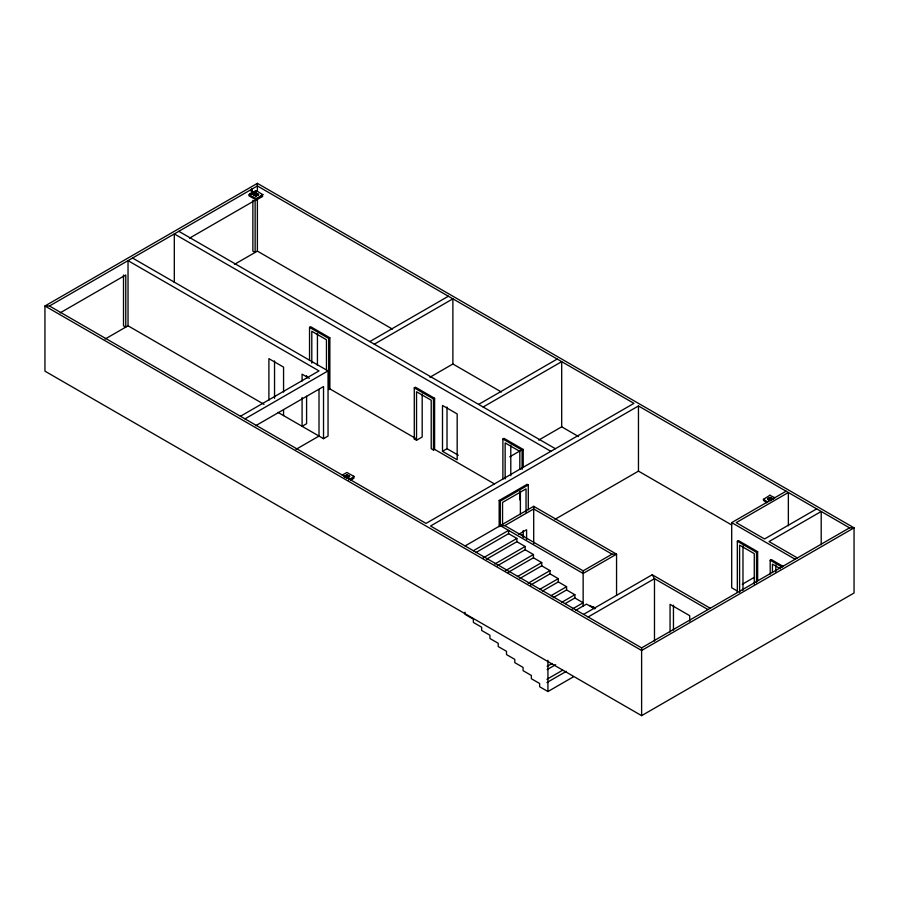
<?xml version="1.0" encoding="UTF-8"?>
<svg xmlns="http://www.w3.org/2000/svg" width="899" height="899" viewBox="0 0 899 899"><rect width="100%" height="100%" fill="white"/><g stroke="black" fill="none" stroke-linecap="round" stroke-linejoin="round"><path stroke-width="1.35" d="M250.282 193.97L250.282 194.802L250.282 193.959L249.54 194.577M764.296 499.305L764.42 499.529M256.294 190.667L248.888 194.667L256.44 198.567M253.327 194.285L255.968 192.914M258.384 194.78L255.743 193.071M256.417 198.555L262.89 194.499M353.768 476.245L353.768 476.83M350.588 480.055L353.903 477.818M256.091 195.881L258.631 194.465L256.08 193.071M262.913 194.757L256.282 190.655M769.982 495.225L763.363 499.439M248.967 195.87L256.44 199.983M258.62 194.51L256.058 196.139M763.509 500.383L766.69 502.755M770.252 497.934C762.082 498.282 776.095 503.092 767.712 499.215M253.417 194.656L255.912 193.24L258.418 194.645M349.43 476.684C347.048 472.335 340.552 479.605 347.003 474.964M767.825 499.024L770.578 497.574L767.802 498.967M256.867 194.364L256.417 194.184M262.744 196.319L256.417 199.971M772.803 499.136L770.488 497.495L772.949 498.934M252.259 193.914L251.417 193.364L251.315 189.475L251.99 189.082L252.214 192.925L253.158 192.285L254.248 192.903M251.315 189.475L252.214 189.206M250.978 193.734L252.282 193.442M255.215 191.082L254.395 191.588L254.911 191.903M251.956 193.319L252.428 193.824M253.552 194.678L255.867 193.341M256.552 194.341C253.799 195.364 255.721 192.88 256.642 194.544M262.351 195.622L261.867 196.6L261.811 195.297M342.216 475.077L346.913 472.492L353.936 476.425M344.339 476.234L346.992 474.829M347.048 475.751L346.295 476.751L346.609 476.077M347.183 475.908L346.475 476.077M347.048 478.066L349.644 476.346L347.115 477.796M348.486 479.864L353.768 476.807M350.61 480.066L353.768 478.223M769.758 499.192C771.578 498.046 771.69 500.361 769.252 498.979M770.038 499.271L769.454 498.945M774.702 497.619L774.253 498.147L774.927 497.754L769.802 495.293M770.488 500.473L772.983 499.136L770.353 497.934M257.384 183.351L44.95 305.997L44.95 371.163L641.616 715.649L854.05 593.003L854.05 527.837L257.384 183.351L257.384 191.498M49.467 305.997L257.384 185.958L633.941 403.359L426.025 523.398L49.467 305.997L44.95 305.997L641.616 650.483L854.05 527.837L849.533 527.837L638.459 405.966L430.542 526.005L641.616 647.876L849.533 527.837M60.222 312.818L125.77 274.982L125.77 327.112L123.511 325.809L123.511 275.049M189.577 238.134L255.125 200.297L255.125 252.428L252.866 251.124L252.866 200.365M105.138 339.024L128.029 325.809L264.036 404.336M234.493 264.34L257.384 251.124L392.413 329.09M309.537 360.51L309.537 327.371L310.661 326.719L329.854 337.799L329.854 388.896L415.417 438.296L414.282 438.948L414.282 387.851L415.417 387.199L434.599 398.279L434.599 449.365L494.405 483.898M309.537 327.371L328.719 338.451L329.854 337.799M240.449 416.259L319.01 370.905L128.029 260.643L128.029 325.809M369.804 341.575L448.376 296.221M244.966 418.867L328.045 370.905L328.045 436.071L323.528 438.678L277.926 412.349M374.321 344.182L452.882 298.828L452.882 363.994L501.395 392.009M255.698 425.71L323.528 386.548L323.528 438.678M329.854 388.896L328.719 389.548L328.719 338.451M296.007 449.365L319.01 436.071L319.01 389.424M429.924 377.254L452.882 363.994M414.282 387.851L433.475 398.931L434.599 398.279M414.282 438.948L416.54 440.252L422.182 436.993L422.182 394.043M478.628 404.404L557.189 359.049M483.134 407.011L561.695 361.656L561.695 426.823L538.737 440.083M416.54 440.252L416.54 391.762L431.217 400.235L431.217 448.713L433.475 450.017L434.599 449.365M442.499 451.32L457.175 459.794L457.175 413.922L442.499 405.449L442.499 451.32L447.017 448.713L458.299 455.231M502.889 479.055L502.889 439.004L504.024 438.352L523.207 449.433L523.207 467.39M509.733 456.827L520.611 450.545M502.889 439.004L522.083 450.084L523.207 449.433M499.17 526.702L499.17 500.462L527.162 484.303L528.286 484.954L528.286 509.812M499.17 500.462L500.293 501.114L528.286 484.954M465.075 545.951L533.703 506.328L616.557 554.166L616.557 595.43M504.811 525.612L533.703 508.935L612.039 554.166L616.557 554.166L583.148 573.45L500.293 525.612L504.811 525.612L583.148 570.843L612.039 554.166M473.357 550.727L508.576 530.399L508.576 533.658L475.796 552.593M518.689 534.287L526.589 529.725L526.589 539.422M482.864 558.077L516.869 538.445L516.869 541.704L486.505 559.223M554.986 519.33L638.459 471.132L731.64 524.937M494.787 564.01L525.151 546.48L525.151 549.739L497.214 565.864M505.508 570.651L533.433 554.526L533.433 557.785L507.935 572.506M517.431 576.585L541.715 562.572L541.715 565.831L519.858 578.45M528.151 583.226L550.008 570.607L550.008 573.865L530.579 585.08M540.074 589.171L558.29 578.653L558.29 581.911L542.502 591.025M550.784 595.812L566.572 586.699L566.572 589.946L553.222 597.666M561.504 602.442L574.866 594.733L574.866 597.992L565.145 603.6M572.213 609.084L583.148 602.779L574.866 597.992M575.854 610.241L586.485 604.106L594.812 608.915M737.337 591.048L731.696 587.789L731.696 522.622L786.097 491.202M583.597 614.377L652.225 574.753L710.244 608.252M588.115 616.984L654.483 578.664L707.985 609.556M737.337 592.351L737.337 541.254L738.461 540.602L757.655 551.683L757.655 580.687M816.685 508.868L764.543 538.973L736.202 522.622L788.356 492.506L788.356 525.791M547.143 666.339L552.008 663.529M547.143 669.598L555.649 664.687M737.337 541.254L756.52 552.334L757.655 551.683M546.929 679.284L562.718 670.171M546.929 682.543L566.359 671.328M770.185 574.034L770.185 560.223L771.308 559.571L783.31 566.494M465.075 612.208L465.075 614.377L473.357 619.164L473.357 622.423L481.65 627.199L481.65 630.457L489.933 635.245L489.933 638.504L498.215 643.291L498.215 646.55L506.508 651.326L506.508 654.584L514.79 659.372L514.79 662.63L523.072 667.418L523.072 670.665L531.354 675.452L531.354 678.711L539.647 683.498L539.647 686.757L547.929 691.533L573.427 676.812M742.271 584.283L754.396 577.282M255.766 195.881L253.394 194.577M346.8 478.043L344.339 476.56M261.328 195.577L262.351 196.297M261.092 195.746L262.351 196.308M255.957 193.341L258.283 194.667M253.069 193.027L253.394 192.588M256.193 194.218L256.777 194.544M253.866 192.982L252.922 192.442M253.327 194.611L255.878 196.072M250.506 194.813L249.731 194.308M249.978 194.78L249.428 194.454L249.428 195.297M763.386 499.428L767.757 501.945M349.542 476.223L347.07 474.919L349.61 476.256M346.902 477.987L344.429 476.515M797.391 557.942L769.05 541.58L821.203 511.475L821.203 544.749M731.696 522.622L795.132 559.245M561.695 426.823L578.551 436.554M770.185 560.223L782.175 567.145M780.343 568.696L772.443 564.134L772.443 572.438M178.822 231.313L555.38 448.713M550.862 451.32L174.305 233.92L174.305 282.455M132.546 258.035L328.045 370.905M309.335 378.355L302.086 374.164L302.086 381.03M520.386 534.085L523.769 536.04M508.576 533.658L516.869 538.445M516.869 541.704L525.151 546.48M525.151 549.739L533.433 554.526M533.433 557.785L541.715 562.572M541.715 565.831L550.008 570.607M550.008 573.865L558.29 578.653M558.29 581.911L566.572 586.699M566.572 589.946L574.866 594.733M593.171 606.769L595.543 608.14M589.823 605.432L594.587 608.185M652.225 574.753L654.483 578.664L654.483 641.066M775.826 564.943L775.826 571.876M764.364 498.945L764.364 499.642M756.52 552.334L756.52 582.721M754.272 584.114L754.272 553.638L739.596 545.165L739.596 592.272M742.979 545.985L742.979 590.317M689.702 621.22L689.702 615.68L670.058 604.342L670.058 632.042M673.452 605.162L673.452 630.087M641.616 647.876L641.616 715.649M638.459 405.966L638.459 471.132M583.148 570.843L583.148 606.038M547.929 660.316L547.929 691.533M533.703 506.328L533.703 543.603M526.027 512.408L526.027 488.865L502.552 502.417L502.552 525.971M523.207 530.534L523.207 537.467M522.083 450.084L522.083 469.424M520.386 491.146L520.386 514.7M519.824 469.402L519.824 451.388L505.148 442.915L505.148 478.931M519.824 491.562L519.824 499.878M510.789 445.196L510.789 475.672M500.293 501.114L500.293 525.971M447.017 407.011L447.017 448.713M433.475 398.931L433.475 450.017M326.461 370.231L326.461 339.755L311.796 331.281L311.796 363.151M317.437 333.563L317.437 365.432M306.593 375.67L306.593 378.423M306.593 396.257L306.593 423.699L302.086 426.306L302.086 397.493M283.567 392.065L283.567 367.129L268.902 358.656L268.902 400.212M283.567 410.068L283.567 415.608M274.543 360.937L274.543 398.336M257.384 198.432L257.384 251.124M253.158 192.285L253.158 193.128M251.99 189.082L251.99 194.038M251.54 189.599L251.63 193.858M251.72 193.128L251.72 193.97L251.72 193.116M346.306 476.605L348.082 476.346L346.317 476.571M347.385 476.751L346.744 476.751L347.351 476.728M343.294 475.369L343.98 475.762L343.294 475.369"/></g></svg>
